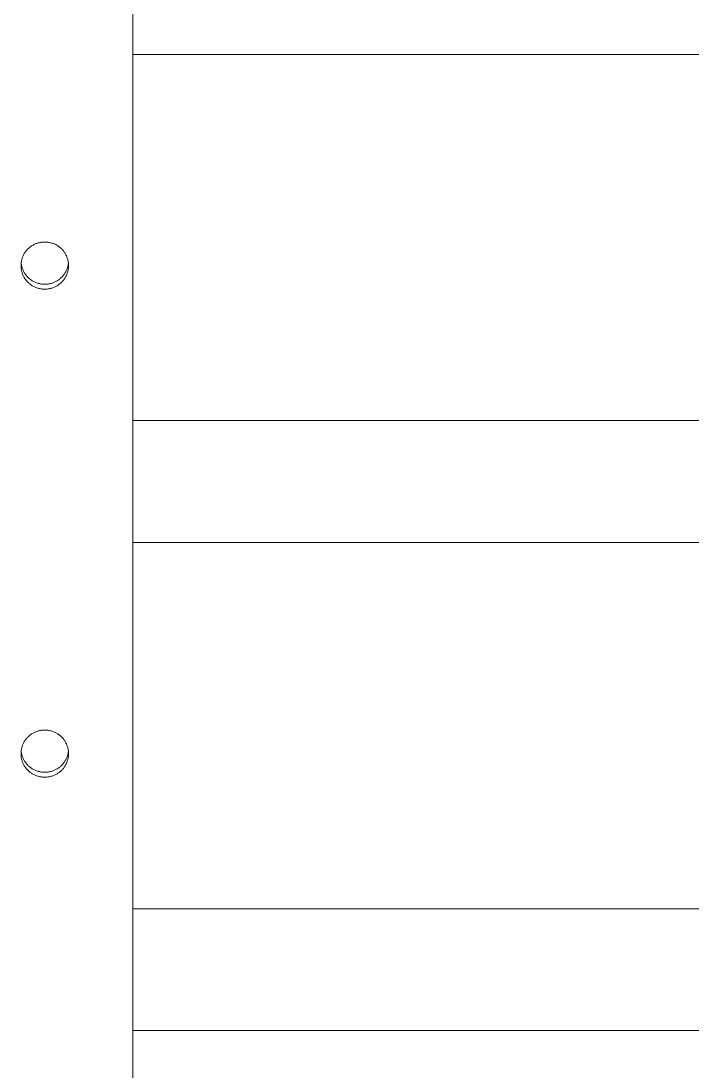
# Model space of a CAD drawing. Header units: inches. Extents: x -6 to 177, y -6 to 113.
# Drawn here: x 45.006 to 48.012, y 86.843 to 91.541 of the extents above; entities that cross this region are included whole.
import ezdxf

# ---------------------------------------------------------------- set-up
doc = ezdxf.new("R2010")
doc.units = ezdxf.units.IN
doc.layers.add('ZANO_R', color=7, linetype='Continuous', lineweight=0)

msp = doc.modelspace()

# ---------------------------------------------------------------- linework, layer by layer
at = {"layer": 'ZANO_R'}
for p, q in [((45.5063, 85.4987), (45.5063, 91.93693)), ((45.5063, 91.39181), (53.92871, 91.39181)), ((45.03943, 90.52364), (45.04214, 90.5261)), ((45.04214, 90.5261), (45.04493, 90.52846)), ((45.04493, 90.52846), (45.0478, 90.53072)), ((45.0478, 90.53072), (45.05075, 90.53289)), ((45.05075, 90.53289), (45.05377, 90.53495)), ((45.05377, 90.53495), (45.05686, 90.5369)), ((45.05686, 90.5369), (45.06002, 90.53874)), ((45.06002, 90.53874), (45.06324, 90.54048)), ((45.06324, 90.54048), (45.06652, 90.5421)), ((45.06652, 90.5421), (45.06985, 90.5436)), ((45.06985, 90.5436), (45.07323, 90.54499)), ((45.07323, 90.54499), (45.07666, 90.54627)), ((45.07666, 90.54627), (45.08013, 90.54742)), ((45.08013, 90.54742), (45.08364, 90.54845)), ((45.08364, 90.54845), (45.08718, 90.54935)), ((45.08718, 90.54935), (45.09076, 90.55014)), ((45.09076, 90.55014), (45.09435, 90.5508)), ((45.09435, 90.5508), (45.09797, 90.55133)), ((45.09797, 90.55133), (45.10161, 90.55174)), ((45.10161, 90.55174), (45.10525, 90.55202)), ((45.10525, 90.55202), (45.10891, 90.55218)), ((45.10891, 90.55218), (45.11256, 90.55221)), ((45.11256, 90.55221), (45.11622, 90.55218)), ((45.11622, 90.55218), (45.11987, 90.55202)), ((45.11987, 90.55202), (45.12352, 90.55174)), ((45.12352, 90.55174), (45.12715, 90.55133)), ((45.12715, 90.55133), (45.13077, 90.5508)), ((45.13077, 90.5508), (45.13437, 90.55014)), ((45.13437, 90.55014), (45.13794, 90.54935)), ((45.13794, 90.54935), (45.14148, 90.54845)), ((45.14148, 90.54845), (45.14499, 90.54742)), ((45.14499, 90.54742), (45.14846, 90.54627)), ((45.14846, 90.54627), (45.15189, 90.54499)), ((45.15189, 90.54499), (45.15528, 90.5436)), ((45.15528, 90.5436), (45.15861, 90.5421)), ((45.15861, 90.5421), (45.16189, 90.54048)), ((45.16189, 90.54048), (45.16511, 90.53874)), ((45.16511, 90.53874), (45.16826, 90.5369)), ((45.16826, 90.5369), (45.17136, 90.53495)), ((45.17136, 90.53495), (45.17438, 90.53289)), ((45.17438, 90.53289), (45.17733, 90.53072)), ((45.17733, 90.53072), (45.1802, 90.52846)), ((45.1802, 90.52846), (45.18299, 90.5261)), ((45.18299, 90.5261), (45.1857, 90.52364)), ((45.01081, 90.47756), (45.01193, 90.48104)), ((45.01193, 90.48104), (45.01318, 90.48448)), ((45.01318, 90.48448), (45.01454, 90.48787)), ((45.01454, 90.48787), (45.01602, 90.49122)), ((45.01602, 90.49122), (45.01762, 90.49451)), ((45.01762, 90.49451), (45.01933, 90.49774)), ((45.01933, 90.49774), (45.02115, 90.50091)), ((45.02115, 90.50091), (45.02308, 90.50402)), ((45.02308, 90.50402), (45.02512, 90.50706)), ((45.02512, 90.50706), (45.02726, 90.51002)), ((45.02726, 90.51002), (45.0295, 90.51291)), ((45.0295, 90.51291), (45.03184, 90.51572)), ((45.03184, 90.51572), (45.03428, 90.51845)), ((45.03428, 90.51845), (45.03681, 90.52109)), ((45.03681, 90.52109), (45.03943, 90.52364)), ((45.1857, 90.52364), (45.18832, 90.52109)), ((45.18832, 90.52109), (45.19085, 90.51845)), ((45.19085, 90.51845), (45.19329, 90.51572)), ((45.19329, 90.51572), (45.19563, 90.51291)), ((45.19563, 90.51291), (45.19787, 90.51002)), ((45.19787, 90.51002), (45.20001, 90.50706)), ((45.20001, 90.50706), (45.20205, 90.50402)), ((45.20205, 90.50402), (45.20398, 90.50091)), ((45.20398, 90.50091), (45.2058, 90.49774)), ((45.2058, 90.49774), (45.20751, 90.49451)), ((45.20751, 90.49451), (45.2091, 90.49122)), ((45.2091, 90.49122), (45.21058, 90.48787)), ((45.21058, 90.48787), (45.21195, 90.48448)), ((45.21195, 90.48448), (45.21319, 90.48104)), ((45.21319, 90.48104), (45.21432, 90.47756)), ((45.00627, 90.44875), (45.0064, 90.45241)), ((45.00627, 90.4451), (45.00627, 90.44875)), ((45.0064, 90.44144), (45.00627, 90.4451)), ((45.0064, 90.45241), (45.00665, 90.45606)), ((45.00665, 90.43779), (45.0064, 90.44144)), ((45.00665, 90.45606), (45.00703, 90.45969)), ((45.00703, 90.43415), (45.00665, 90.43779)), ((45.00683, 90.45785), (45.0073, 90.45418)), ((45.00703, 90.45969), (45.00754, 90.46331)), ((45.00754, 90.43053), (45.00703, 90.43415)), ((45.0073, 90.45418), (45.00789, 90.45054)), ((45.00754, 90.46331), (45.00817, 90.46692)), ((45.00789, 90.45054), (45.00861, 90.44691)), ((45.00817, 90.46692), (45.00893, 90.47049)), ((45.00861, 90.44691), (45.00946, 90.44331)), ((45.00893, 90.47049), (45.00981, 90.47404)), ((45.00946, 90.44331), (45.01044, 90.43975)), ((45.00981, 90.47404), (45.01081, 90.47756)), ((45.01044, 90.43975), (45.01153, 90.43622)), ((45.01153, 90.43622), (45.01275, 90.43273)), ((45.01275, 90.43273), (45.01409, 90.42929)), ((45.21103, 90.42929), (45.21237, 90.43273)), ((45.21237, 90.43273), (45.21359, 90.43622)), ((45.21359, 90.43622), (45.21469, 90.43975)), ((45.21432, 90.47756), (45.21532, 90.47404)), ((45.21469, 90.43975), (45.21566, 90.44331)), ((45.21532, 90.47404), (45.2162, 90.47049)), ((45.21566, 90.44331), (45.21651, 90.44691)), ((45.2162, 90.47049), (45.21696, 90.46692)), ((45.21651, 90.44691), (45.21723, 90.45054)), ((45.21696, 90.46692), (45.21759, 90.46331)), ((45.21723, 90.45054), (45.21783, 90.45418)), ((45.21759, 90.46331), (45.2181, 90.45969)), ((45.2181, 90.43415), (45.21759, 90.43053)), ((45.21783, 90.45418), (45.2183, 90.45785)), ((45.2181, 90.45969), (45.21848, 90.45606)), ((45.21848, 90.43779), (45.2181, 90.43415)), ((45.21848, 90.45606), (45.21873, 90.45241)), ((45.21873, 90.44144), (45.21848, 90.43779)), ((45.21873, 90.45241), (45.21886, 90.44875)), ((45.21886, 90.4451), (45.21873, 90.44144)), ((45.21886, 90.44875), (45.21886, 90.4451)), ((45.00817, 90.42693), (45.00754, 90.43053)), ((45.00893, 90.42335), (45.00817, 90.42693)), ((45.00981, 90.4198), (45.00893, 90.42335)), ((45.01081, 90.41629), (45.00981, 90.4198)), ((45.01193, 90.41281), (45.01081, 90.41629)), ((45.01318, 90.40937), (45.01193, 90.41281)), ((45.01454, 90.40597), (45.01318, 90.40937)), ((45.01409, 90.42929), (45.01555, 90.42589)), ((45.01602, 90.40263), (45.01454, 90.40597)), ((45.01555, 90.42589), (45.01713, 90.42255)), ((45.01762, 90.39934), (45.01602, 90.40263)), ((45.01713, 90.42255), (45.01882, 90.41926)), ((45.01933, 90.39611), (45.01762, 90.39934)), ((45.01882, 90.41926), (45.02063, 90.41604)), ((45.02115, 90.39294), (45.01933, 90.39611)), ((45.02063, 90.41604), (45.02255, 90.41288)), ((45.02308, 90.38983), (45.02115, 90.39294)), ((45.02255, 90.41288), (45.02458, 90.40979)), ((45.02512, 90.38679), (45.02308, 90.38983)), ((45.02458, 90.40979), (45.02671, 90.40677)), ((45.02726, 90.38383), (45.02512, 90.38679)), ((45.02671, 90.40677), (45.02895, 90.40383)), ((45.02895, 90.40383), (45.03129, 90.40097)), ((45.03129, 90.40097), (45.03372, 90.39819)), ((45.03372, 90.39819), (45.03626, 90.3955)), ((45.03626, 90.3955), (45.03888, 90.3929)), ((45.03888, 90.3929), (45.0416, 90.39039)), ((45.0416, 90.39039), (45.0444, 90.38798)), ((45.0444, 90.38798), (45.04728, 90.38566)), ((45.04728, 90.38566), (45.05024, 90.38345)), ((45.17489, 90.38345), (45.17785, 90.38566)), ((45.17785, 90.38566), (45.18073, 90.38798)), ((45.18073, 90.38798), (45.18353, 90.39039)), ((45.18353, 90.39039), (45.18625, 90.3929)), ((45.18625, 90.3929), (45.18887, 90.3955)), ((45.18887, 90.3955), (45.1914, 90.39819)), ((45.1914, 90.39819), (45.19384, 90.40097)), ((45.19384, 90.40097), (45.19618, 90.40383)), ((45.19618, 90.40383), (45.19842, 90.40677)), ((45.20001, 90.38679), (45.19787, 90.38383)), ((45.19842, 90.40677), (45.20055, 90.40979)), ((45.20205, 90.38983), (45.20001, 90.38679)), ((45.20055, 90.40979), (45.20258, 90.41288)), ((45.20398, 90.39294), (45.20205, 90.38983)), ((45.20258, 90.41288), (45.2045, 90.41604)), ((45.2058, 90.39611), (45.20398, 90.39294)), ((45.2045, 90.41604), (45.2063, 90.41926)), ((45.20751, 90.39934), (45.2058, 90.39611)), ((45.2063, 90.41926), (45.208, 90.42255)), ((45.2091, 90.40263), (45.20751, 90.39934)), ((45.208, 90.42255), (45.20957, 90.42589)), ((45.21058, 90.40597), (45.2091, 90.40263)), ((45.20957, 90.42589), (45.21103, 90.42929)), ((45.21195, 90.40937), (45.21058, 90.40597)), ((45.21319, 90.41281), (45.21195, 90.40937)), ((45.21432, 90.41629), (45.21319, 90.41281)), ((45.21532, 90.4198), (45.21432, 90.41629)), ((45.2162, 90.42335), (45.21532, 90.4198)), ((45.21696, 90.42693), (45.2162, 90.42335)), ((45.21759, 90.43053), (45.21696, 90.42693)), ((45.0295, 90.38094), (45.02726, 90.38383)), ((45.03184, 90.37813), (45.0295, 90.38094)), ((45.03428, 90.3754), (45.03184, 90.37813)), ((45.03681, 90.37276), (45.03428, 90.3754)), ((45.03943, 90.37021), (45.03681, 90.37276)), ((45.04214, 90.36775), (45.03943, 90.37021)), ((45.04493, 90.36539), (45.04214, 90.36775)), ((45.0478, 90.36312), (45.04493, 90.36539)), ((45.05075, 90.36096), (45.0478, 90.36312)), ((45.05024, 90.38345), (45.05328, 90.38134)), ((45.05377, 90.3589), (45.05075, 90.36096)), ((45.05328, 90.38134), (45.05638, 90.37935)), ((45.05686, 90.35695), (45.05377, 90.3589)), ((45.05638, 90.37935), (45.05956, 90.37746)), ((45.06002, 90.3551), (45.05686, 90.35695)), ((45.05956, 90.37746), (45.0628, 90.37568)), ((45.06324, 90.35337), (45.06002, 90.3551)), ((45.0628, 90.37568), (45.0661, 90.37401)), ((45.06652, 90.35175), (45.06324, 90.35337)), ((45.0661, 90.37401), (45.06946, 90.37247)), ((45.06985, 90.35024), (45.06652, 90.35175)), ((45.06946, 90.37247), (45.07287, 90.37104)), ((45.07323, 90.34885), (45.06985, 90.35024)), ((45.07287, 90.37104), (45.07632, 90.36973)), ((45.07666, 90.34758), (45.07323, 90.34885)), ((45.07632, 90.36973), (45.07982, 90.36854)), ((45.08013, 90.34643), (45.07666, 90.34758)), ((45.07982, 90.36854), (45.08336, 90.36747)), ((45.08364, 90.3454), (45.08013, 90.34643)), ((45.08336, 90.36747), (45.08693, 90.36653)), ((45.08718, 90.34449), (45.08364, 90.3454)), ((45.08693, 90.36653), (45.09054, 90.36572)), ((45.09076, 90.34371), (45.08718, 90.34449)), ((45.09054, 90.36572), (45.09417, 90.36503)), ((45.09435, 90.34305), (45.09076, 90.34371)), ((45.09417, 90.36503), (45.09782, 90.36446)), ((45.09797, 90.34252), (45.09435, 90.34305)), ((45.09782, 90.36446), (45.10149, 90.36403)), ((45.10161, 90.34211), (45.09797, 90.34252)), ((45.10149, 90.36403), (45.10518, 90.36372)), ((45.10525, 90.34183), (45.10161, 90.34211)), ((45.10518, 90.36372), (45.10887, 90.36354)), ((45.10891, 90.34167), (45.10525, 90.34183)), ((45.10887, 90.36354), (45.11256, 90.36349)), ((45.11256, 90.34164), (45.10891, 90.34167)), ((45.11256, 90.36349), (45.11626, 90.36354)), ((45.11622, 90.34167), (45.11256, 90.34164)), ((45.11987, 90.34183), (45.11622, 90.34167)), ((45.11626, 90.36354), (45.11995, 90.36372)), ((45.12352, 90.34211), (45.11987, 90.34183)), ((45.11995, 90.36372), (45.12363, 90.36403)), ((45.12715, 90.34252), (45.12352, 90.34211)), ((45.12363, 90.36403), (45.1273, 90.36446)), ((45.13077, 90.34305), (45.12715, 90.34252)), ((45.1273, 90.36446), (45.13096, 90.36503)), ((45.13437, 90.34371), (45.13077, 90.34305)), ((45.13096, 90.36503), (45.13459, 90.36572)), ((45.13794, 90.34449), (45.13437, 90.34371)), ((45.13459, 90.36572), (45.13819, 90.36653)), ((45.14148, 90.3454), (45.13794, 90.34449)), ((45.13819, 90.36653), (45.14177, 90.36747)), ((45.14499, 90.34643), (45.14148, 90.3454)), ((45.14177, 90.36747), (45.1453, 90.36854)), ((45.14846, 90.34758), (45.14499, 90.34643)), ((45.1453, 90.36854), (45.1488, 90.36973)), ((45.15189, 90.34885), (45.14846, 90.34758)), ((45.1488, 90.36973), (45.15226, 90.37104)), ((45.15528, 90.35024), (45.15189, 90.34885)), ((45.15226, 90.37104), (45.15567, 90.37247)), ((45.15861, 90.35175), (45.15528, 90.35024)), ((45.15567, 90.37247), (45.15902, 90.37401)), ((45.16189, 90.35337), (45.15861, 90.35175)), ((45.15902, 90.37401), (45.16233, 90.37568)), ((45.16511, 90.3551), (45.16189, 90.35337)), ((45.16233, 90.37568), (45.16557, 90.37746)), ((45.16826, 90.35695), (45.16511, 90.3551)), ((45.16557, 90.37746), (45.16874, 90.37935)), ((45.17136, 90.3589), (45.16826, 90.35695)), ((45.16874, 90.37935), (45.17185, 90.38134)), ((45.17438, 90.36096), (45.17136, 90.3589)), ((45.17185, 90.38134), (45.17489, 90.38345)), ((45.17733, 90.36312), (45.17438, 90.36096)), ((45.1802, 90.36539), (45.17733, 90.36312)), ((45.18299, 90.36775), (45.1802, 90.36539)), ((45.1857, 90.37021), (45.18299, 90.36775)), ((45.18832, 90.37276), (45.1857, 90.37021)), ((45.19085, 90.3754), (45.18832, 90.37276)), ((45.19329, 90.37813), (45.19085, 90.3754)), ((45.19563, 90.38094), (45.19329, 90.37813)), ((45.19787, 90.38383), (45.19563, 90.38094)), ((53.92871, 89.75331), (45.5063, 89.75331)), ((45.5063, 89.2082), (53.92871, 89.2082)), ((45.08013, 88.36381), (45.08364, 88.36484)), ((45.08364, 88.36484), (45.08718, 88.36574)), ((45.08718, 88.36574), (45.09076, 88.36653)), ((45.09076, 88.36653), (45.09435, 88.36719)), ((45.09435, 88.36719), (45.09797, 88.36772)), ((45.09797, 88.36772), (45.10161, 88.36813)), ((45.10161, 88.36813), (45.10525, 88.36841)), ((45.10525, 88.36841), (45.10891, 88.36857)), ((45.10891, 88.36857), (45.11256, 88.36859)), ((45.11256, 88.36859), (45.11622, 88.36857)), ((45.11622, 88.36857), (45.11987, 88.36841)), ((45.11987, 88.36841), (45.12352, 88.36813)), ((45.12352, 88.36813), (45.12715, 88.36772)), ((45.12715, 88.36772), (45.13077, 88.36719)), ((45.13077, 88.36719), (45.13437, 88.36653)), ((45.13437, 88.36653), (45.13794, 88.36574)), ((45.13794, 88.36574), (45.14148, 88.36484)), ((45.14148, 88.36484), (45.14499, 88.36381)), ((45.01933, 88.31413), (45.02115, 88.3173)), ((45.02115, 88.3173), (45.02308, 88.32041)), ((45.02308, 88.32041), (45.02512, 88.32345)), ((45.02512, 88.32345), (45.02726, 88.32641)), ((45.02726, 88.32641), (45.0295, 88.3293)), ((45.0295, 88.3293), (45.03184, 88.33211)), ((45.03184, 88.33211), (45.03428, 88.33484)), ((45.03428, 88.33484), (45.03681, 88.33748)), ((45.03681, 88.33748), (45.03943, 88.34003)), ((45.03943, 88.34003), (45.04214, 88.34248)), ((45.04214, 88.34248), (45.04493, 88.34485)), ((45.04493, 88.34485), (45.0478, 88.34711)), ((45.0478, 88.34711), (45.05075, 88.34927)), ((45.05075, 88.34927), (45.05377, 88.35133)), ((45.05377, 88.35133), (45.05686, 88.35329)), ((45.05686, 88.35329), (45.06002, 88.35513)), ((45.06002, 88.35513), (45.06324, 88.35687)), ((45.06324, 88.35687), (45.06652, 88.35849)), ((45.06652, 88.35849), (45.06985, 88.35999)), ((45.06985, 88.35999), (45.07323, 88.36138)), ((45.07323, 88.36138), (45.07666, 88.36265)), ((45.07666, 88.36265), (45.08013, 88.36381)), ((45.14499, 88.36381), (45.14846, 88.36265)), ((45.14846, 88.36265), (45.15189, 88.36138)), ((45.15189, 88.36138), (45.15528, 88.35999)), ((45.15528, 88.35999), (45.15861, 88.35849)), ((45.15861, 88.35849), (45.16189, 88.35687)), ((45.16189, 88.35687), (45.16511, 88.35513)), ((45.16511, 88.35513), (45.16826, 88.35329)), ((45.16826, 88.35329), (45.17136, 88.35133)), ((45.17136, 88.35133), (45.17438, 88.34927)), ((45.17438, 88.34927), (45.17733, 88.34711)), ((45.17733, 88.34711), (45.1802, 88.34485)), ((45.1802, 88.34485), (45.18299, 88.34248)), ((45.18299, 88.34248), (45.1857, 88.34003)), ((45.1857, 88.34003), (45.18832, 88.33748)), ((45.18832, 88.33748), (45.19085, 88.33484)), ((45.19085, 88.33484), (45.19329, 88.33211)), ((45.19329, 88.33211), (45.19563, 88.3293)), ((45.19563, 88.3293), (45.19787, 88.32641)), ((45.19787, 88.32641), (45.20001, 88.32345)), ((45.20001, 88.32345), (45.20205, 88.32041)), ((45.20205, 88.32041), (45.20398, 88.3173)), ((45.20398, 88.3173), (45.2058, 88.31413)), ((45.0064, 88.2688), (45.00665, 88.27244)), ((45.00665, 88.27244), (45.00703, 88.27608)), ((45.00683, 88.27424), (45.0073, 88.27057)), ((45.00703, 88.27608), (45.00754, 88.2797)), ((45.0073, 88.27057), (45.00789, 88.26692)), ((45.00754, 88.2797), (45.00817, 88.28331)), ((45.00817, 88.28331), (45.00893, 88.28688)), ((45.00893, 88.28688), (45.00981, 88.29043)), ((45.00981, 88.29043), (45.01081, 88.29395)), ((45.01081, 88.29395), (45.01193, 88.29743)), ((45.01193, 88.29743), (45.01318, 88.30087)), ((45.01318, 88.30087), (45.01454, 88.30426)), ((45.01454, 88.30426), (45.01602, 88.30761)), ((45.01602, 88.30761), (45.01762, 88.3109)), ((45.01762, 88.3109), (45.01933, 88.31413)), ((45.2058, 88.31413), (45.20751, 88.3109)), ((45.20751, 88.3109), (45.2091, 88.30761)), ((45.2091, 88.30761), (45.21058, 88.30426)), ((45.21058, 88.30426), (45.21195, 88.30087)), ((45.21195, 88.30087), (45.21319, 88.29743)), ((45.21319, 88.29743), (45.21432, 88.29395)), ((45.21432, 88.29395), (45.21532, 88.29043)), ((45.21532, 88.29043), (45.2162, 88.28688)), ((45.2162, 88.28688), (45.21696, 88.28331)), ((45.21696, 88.28331), (45.21759, 88.2797)), ((45.21723, 88.26692), (45.21783, 88.27057)), ((45.21759, 88.2797), (45.2181, 88.27608)), ((45.21783, 88.27057), (45.2183, 88.27424)), ((45.2181, 88.27608), (45.21848, 88.27244)), ((45.21848, 88.27244), (45.21873, 88.2688)), ((45.00627, 88.26514), (45.0064, 88.2688)), ((45.00627, 88.26148), (45.00627, 88.26514)), ((45.0064, 88.25783), (45.00627, 88.26148)), ((45.00665, 88.25418), (45.0064, 88.25783)), ((45.00703, 88.25054), (45.00665, 88.25418)), ((45.00754, 88.24692), (45.00703, 88.25054)), ((45.00817, 88.24332), (45.00754, 88.24692)), ((45.00789, 88.26692), (45.00861, 88.2633)), ((45.00893, 88.23974), (45.00817, 88.24332)), ((45.00861, 88.2633), (45.00946, 88.2597)), ((45.00981, 88.23619), (45.00893, 88.23974)), ((45.00946, 88.2597), (45.01044, 88.25614)), ((45.01081, 88.23268), (45.00981, 88.23619)), ((45.01044, 88.25614), (45.01153, 88.25261)), ((45.01193, 88.2292), (45.01081, 88.23268)), ((45.01153, 88.25261), (45.01275, 88.24912)), ((45.01318, 88.22576), (45.01193, 88.2292)), ((45.01275, 88.24912), (45.01409, 88.24567)), ((45.01454, 88.22236), (45.01318, 88.22576)), ((45.01409, 88.24567), (45.01555, 88.24228)), ((45.01555, 88.24228), (45.01713, 88.23894)), ((45.01713, 88.23894), (45.01882, 88.23565)), ((45.01882, 88.23565), (45.02063, 88.23243)), ((45.02063, 88.23243), (45.02255, 88.22927)), ((45.02255, 88.22927), (45.02458, 88.22618)), ((45.02458, 88.22618), (45.02671, 88.22316)), ((45.02671, 88.22316), (45.02895, 88.22022)), ((45.19618, 88.22022), (45.19842, 88.22316)), ((45.19842, 88.22316), (45.20055, 88.22618)), ((45.20055, 88.22618), (45.20258, 88.22927)), ((45.20258, 88.22927), (45.2045, 88.23243)), ((45.2045, 88.23243), (45.2063, 88.23565)), ((45.2063, 88.23565), (45.208, 88.23894)), ((45.208, 88.23894), (45.20957, 88.24228)), ((45.20957, 88.24228), (45.21103, 88.24567)), ((45.21195, 88.22576), (45.21058, 88.22236)), ((45.21103, 88.24567), (45.21237, 88.24912)), ((45.21319, 88.2292), (45.21195, 88.22576)), ((45.21237, 88.24912), (45.21359, 88.25261)), ((45.21432, 88.23268), (45.21319, 88.2292)), ((45.21359, 88.25261), (45.21469, 88.25614)), ((45.21532, 88.23619), (45.21432, 88.23268)), ((45.21469, 88.25614), (45.21566, 88.2597)), ((45.2162, 88.23974), (45.21532, 88.23619)), ((45.21566, 88.2597), (45.21651, 88.2633)), ((45.21696, 88.24332), (45.2162, 88.23974)), ((45.21651, 88.2633), (45.21723, 88.26692)), ((45.21759, 88.24692), (45.21696, 88.24332)), ((45.2181, 88.25054), (45.21759, 88.24692)), ((45.21848, 88.25418), (45.2181, 88.25054)), ((45.21873, 88.25783), (45.21848, 88.25418)), ((45.21873, 88.2688), (45.21886, 88.26514)), ((45.21886, 88.26148), (45.21873, 88.25783)), ((45.21886, 88.26514), (45.21886, 88.26148)), ((45.01602, 88.21902), (45.01454, 88.22236)), ((45.01762, 88.21573), (45.01602, 88.21902)), ((45.01933, 88.2125), (45.01762, 88.21573)), ((45.02115, 88.20932), (45.01933, 88.2125)), ((45.02308, 88.20622), (45.02115, 88.20932)), ((45.02512, 88.20318), (45.02308, 88.20622)), ((45.02726, 88.20021), (45.02512, 88.20318)), ((45.0295, 88.19733), (45.02726, 88.20021)), ((45.02895, 88.22022), (45.03129, 88.21736)), ((45.03184, 88.19452), (45.0295, 88.19733)), ((45.03129, 88.21736), (45.03372, 88.21458)), ((45.03428, 88.19179), (45.03184, 88.19452)), ((45.03372, 88.21458), (45.03626, 88.21189)), ((45.03681, 88.18915), (45.03428, 88.19179)), ((45.03626, 88.21189), (45.03888, 88.20929)), ((45.03943, 88.1866), (45.03681, 88.18915)), ((45.03888, 88.20929), (45.0416, 88.20678)), ((45.04214, 88.18414), (45.03943, 88.1866)), ((45.0416, 88.20678), (45.0444, 88.20436)), ((45.04493, 88.18178), (45.04214, 88.18414)), ((45.0444, 88.20436), (45.04728, 88.20205)), ((45.0478, 88.17951), (45.04493, 88.18178)), ((45.04728, 88.20205), (45.05024, 88.19984)), ((45.05075, 88.17735), (45.0478, 88.17951)), ((45.05024, 88.19984), (45.05328, 88.19773)), ((45.05377, 88.17529), (45.05075, 88.17735)), ((45.05328, 88.19773), (45.05638, 88.19573)), ((45.05638, 88.19573), (45.05956, 88.19384)), ((45.05956, 88.19384), (45.0628, 88.19207)), ((45.0628, 88.19207), (45.0661, 88.1904)), ((45.0661, 88.1904), (45.06946, 88.18886)), ((45.06946, 88.18886), (45.07287, 88.18743)), ((45.07287, 88.18743), (45.07632, 88.18612)), ((45.07632, 88.18612), (45.07982, 88.18493)), ((45.07982, 88.18493), (45.08336, 88.18386)), ((45.08336, 88.18386), (45.08693, 88.18292)), ((45.08693, 88.18292), (45.09054, 88.1821)), ((45.09054, 88.1821), (45.09417, 88.18141)), ((45.09417, 88.18141), (45.09782, 88.18085)), ((45.09782, 88.18085), (45.10149, 88.18042)), ((45.10149, 88.18042), (45.10518, 88.18011)), ((45.10518, 88.18011), (45.10887, 88.17993)), ((45.10887, 88.17993), (45.11256, 88.17988)), ((45.11256, 88.17988), (45.11626, 88.17993)), ((45.11626, 88.17993), (45.11995, 88.18011)), ((45.11995, 88.18011), (45.12363, 88.18042)), ((45.12363, 88.18042), (45.1273, 88.18085)), ((45.1273, 88.18085), (45.13096, 88.18141)), ((45.13096, 88.18141), (45.13459, 88.1821)), ((45.13459, 88.1821), (45.13819, 88.18292)), ((45.13819, 88.18292), (45.14177, 88.18386)), ((45.14177, 88.18386), (45.1453, 88.18493)), ((45.1453, 88.18493), (45.1488, 88.18612)), ((45.1488, 88.18612), (45.15226, 88.18743)), ((45.15226, 88.18743), (45.15567, 88.18886)), ((45.15567, 88.18886), (45.15902, 88.1904)), ((45.15902, 88.1904), (45.16233, 88.19207)), ((45.16233, 88.19207), (45.16557, 88.19384)), ((45.16557, 88.19384), (45.16874, 88.19573)), ((45.16874, 88.19573), (45.17185, 88.19773)), ((45.17438, 88.17735), (45.17136, 88.17529)), ((45.17185, 88.19773), (45.17489, 88.19984)), ((45.17733, 88.17951), (45.17438, 88.17735)), ((45.17489, 88.19984), (45.17785, 88.20205)), ((45.1802, 88.18178), (45.17733, 88.17951)), ((45.17785, 88.20205), (45.18073, 88.20436)), ((45.18299, 88.18414), (45.1802, 88.18178)), ((45.18073, 88.20436), (45.18353, 88.20678)), ((45.1857, 88.1866), (45.18299, 88.18414)), ((45.18353, 88.20678), (45.18625, 88.20929)), ((45.18832, 88.18915), (45.1857, 88.1866)), ((45.18625, 88.20929), (45.18887, 88.21189)), ((45.19085, 88.19179), (45.18832, 88.18915)), ((45.18887, 88.21189), (45.1914, 88.21458)), ((45.19329, 88.19452), (45.19085, 88.19179)), ((45.1914, 88.21458), (45.19384, 88.21736)), ((45.19563, 88.19733), (45.19329, 88.19452)), ((45.19384, 88.21736), (45.19618, 88.22022)), ((45.19787, 88.20021), (45.19563, 88.19733)), ((45.20001, 88.20318), (45.19787, 88.20021)), ((45.20205, 88.20622), (45.20001, 88.20318)), ((45.20398, 88.20932), (45.20205, 88.20622)), ((45.2058, 88.2125), (45.20398, 88.20932)), ((45.20751, 88.21573), (45.2058, 88.2125)), ((45.2091, 88.21902), (45.20751, 88.21573)), ((45.21058, 88.22236), (45.2091, 88.21902)), ((45.05686, 88.17334), (45.05377, 88.17529)), ((45.06002, 88.17149), (45.05686, 88.17334)), ((45.06324, 88.16976), (45.06002, 88.17149)), ((45.06652, 88.16814), (45.06324, 88.16976)), ((45.06985, 88.16663), (45.06652, 88.16814)), ((45.07323, 88.16524), (45.06985, 88.16663)), ((45.07666, 88.16397), (45.07323, 88.16524)), ((45.08013, 88.16282), (45.07666, 88.16397)), ((45.08364, 88.16179), (45.08013, 88.16282)), ((45.08718, 88.16088), (45.08364, 88.16179)), ((45.09076, 88.1601), (45.08718, 88.16088)), ((45.09435, 88.15944), (45.09076, 88.1601)), ((45.09797, 88.1589), (45.09435, 88.15944)), ((45.10161, 88.1585), (45.09797, 88.1589)), ((45.10525, 88.15821), (45.10161, 88.1585)), ((45.10891, 88.15806), (45.10525, 88.15821)), ((45.11256, 88.15803), (45.10891, 88.15806)), ((45.11622, 88.15806), (45.11256, 88.15803)), ((45.11987, 88.15821), (45.11622, 88.15806)), ((45.12352, 88.1585), (45.11987, 88.15821)), ((45.12715, 88.1589), (45.12352, 88.1585)), ((45.13077, 88.15944), (45.12715, 88.1589)), ((45.13437, 88.1601), (45.13077, 88.15944)), ((45.13794, 88.16088), (45.13437, 88.1601)), ((45.14148, 88.16179), (45.13794, 88.16088)), ((45.14499, 88.16282), (45.14148, 88.16179)), ((45.14846, 88.16397), (45.14499, 88.16282)), ((45.15189, 88.16524), (45.14846, 88.16397)), ((45.15528, 88.16663), (45.15189, 88.16524)), ((45.15861, 88.16814), (45.15528, 88.16663)), ((45.16189, 88.16976), (45.15861, 88.16814)), ((45.16511, 88.17149), (45.16189, 88.16976)), ((45.16826, 88.17334), (45.16511, 88.17149)), ((45.17136, 88.17529), (45.16826, 88.17334)), ((53.92871, 87.5697), (45.5063, 87.5697)), ((45.5063, 87.02459), (53.92871, 87.02459))]:
    msp.add_line(p, q, dxfattribs=at)

doc.saveas('drawing.dxf')
